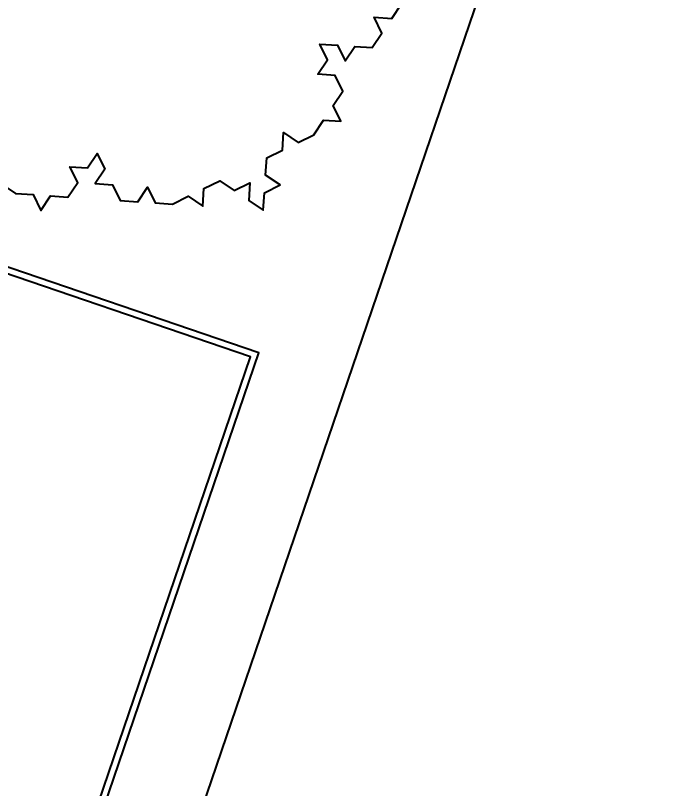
# Model space of a CAD drawing. Extents: x 0 to 336586, y 0 to 6284468.
# Drawn here: x 335300.31 to 335305.39, y 6277711.24 to 6277717.25 of the extents above; entities that cross this region are included whole.
import ezdxf

# ---------------------------------------------------------------- set-up
doc = ezdxf.new("R2010")
doc.units = 0
doc.header["$LTSCALE"] = 5
for name, color, linetype in [('GRILLA', 254, 'Continuous'), ('LINEA-EDIFICACION-URBANA', 21, 'Continuous'), ('PLANTA', 6, 'Continuous'), ('Prosan General Vegetación', 8, 'Continuous'), ('Prosan Pavimentación Vereda Existente Hatch', 8, 'Continuous'), ('Prosan Pavimentación Vereda Proyectada', 8, 'Continuous')]:
    doc.layers.add(name, color=color, linetype=linetype)
doc.styles.add('ROMANS', font='romans.shx', dxfattribs={"height": 1})
doc.dimstyles.new('GRILLA X 500', dxfattribs={"dimtxt": 0.5, "dimasz": 1.8, "dimexe": 1.25, "dimexo": 0.625, "dimtad": 0, "dimdec": 0, "dimtxsty": 'ROMANS', "dimblk": 'NONE', "dimcen": 2.5, "dimse1": 1, "dimse2": 1, "dimsd1": 1, "dimsd2": 1, "dimclrd": 256, "dimclrt": 256, "dimadec": 0, "dimazin": 0, "dimtfac": 1, "dimtdec": 0, "dimtmove": 0, "dimatfit": 3, "dimldrblk": 'NONE', "dimfxlon": 1, "dimtfill": 1, "dimlwd": -1, "dimarcsym": 2})

# ---------------------------------------------------------------- blocks, each defined once
blk = doc.blocks.new('PLANTA')
at = {"layer": 'Prosan Pavimentación Vereda Existente Hatch'}
h = blk.add_hatch(dxfattribs=at)
h.set_pattern_fill('ANSI32', color=256, scale=0.1, angle=56.15143, style=0)
h.set_pattern_definition([(101.1514259, (398815.0219, 6884201.1882), (-0.9345162955, -0.1842160236), []), (101.1514259, (398815.272, 6884201.5611), (-0.9345162955, -0.1842160236), [])])
edge = h.paths.add_edge_path()
edge.add_line((335794.73, 6282397.1374), (335794.407, 6282396.191))
edge.add_line((335794.407, 6282396.191), (335813.296, 6282389.7428))
edge.add_arc((335813.0699, 6282389.0803), 0.7, -18.84857, 71.15143, ccw=False)
edge.add_line((335813.7324, 6282388.8542), (335781.5871, 6282294.6898))
edge.add_line((335781.5871, 6282294.6898), (335782.5335, 6282294.3667))
edge.add_line((335782.5335, 6282294.3667), (335814.6787, 6282388.5311))
edge.add_arc((335813.0699, 6282389.0803), 1.7, 341.15143, 431.15143)
edge.add_line((335813.6191, 6282390.6892), (335794.73, 6282397.1374))
at = {"layer": 'LINEA-EDIFICACION-URBANA', "ltscale": 0.2}
blk.add_lwpolyline([(335793.9491, 6282396.4002), (335759.4616, 6282295.3746), (335731.0703, 6282305.0666), (335735.254, 6282317.3222), (335743.9134, 6282314.3661), (335747.6827, 6282325.4077), (335745.3453, 6282330.1681), (335752.0019, 6282349.6675), (335753.5887, 6282350.4467), (335770.9375, 6282401.2671), (335774.528, 6282403.03), (335793.9491, 6282396.4002)], dxfattribs=at)
at = {"layer": 'Prosan General Vegetación'}
blk.add_lwpolyline([(335789.79, 6282393.6413), (335789.9029, 6282393.5656), (335790.0384, 6282393.5564), (335790.0984, 6282393.4344), (335790.174, 6282393.5473), (335790.3096, 6282393.5381), (335790.3852, 6282393.651), (335790.3253, 6282393.773), (335790.4608, 6282393.7638), (335790.5368, 6282393.8766), (335790.5964, 6282393.7547), (335790.5208, 6282393.6418), (335790.6564, 6282393.633), (335790.7164, 6282393.5109), (335790.8519, 6282393.5018), (335790.9276, 6282393.6146), (335790.9875, 6282393.4926), (335791.123, 6282393.4834), (335791.2451, 6282393.5434), (335791.358, 6282393.4677), (335791.3671, 6282393.6033), (335791.4892, 6282393.6632), (335791.602, 6282393.5876), (335791.724, 6282393.6471), (335791.7148, 6282393.5116), (335791.8276, 6282393.4359), (335791.8368, 6282393.5715), (335791.9585, 6282393.6315), (335791.8457, 6282393.7072), (335791.8548, 6282393.8427), (335791.9768, 6282393.9027), (335791.986, 6282394.0382), (335792.0989, 6282393.9626), (335792.2209, 6282394.0225), (335792.2966, 6282394.1354), (335792.4321, 6282394.1262), (335792.3722, 6282394.2482), (335792.4478, 6282394.3611), (335792.3879, 6282394.4831), (335792.2523, 6282394.492), (335792.3283, 6282394.6051), (335792.2683, 6282394.7268), (335792.404, 6282394.7179), (335792.4639, 6282394.5959), (335792.5395, 6282394.7088), (335792.6751, 6282394.6996), (335792.7507, 6282394.8125), (335792.6908, 6282394.9345), (335792.8264, 6282394.9253), (335792.902, 6282395.0382)], dxfattribs=at)
at = {"layer": 'Prosan Pavimentación Vereda Proyectada'}
for points in [[(335773.1193, 6282360.4519), (335771.0601, 6282361.1549), (335779.5083, 6282385.9026), (335788.4989, 6282382.8335), (335791.7295, 6282392.2972), (335782.739, 6282395.3664), (335784.2251, 6282399.7197), (335793.9491, 6282396.4002)], [(335773.1354, 6282360.4992), (335771.1235, 6282361.1861), (335779.5395, 6282385.8391), (335788.53, 6282382.77), (335791.793, 6282392.3284), (335782.8025, 6282395.3975), (335784.2563, 6282399.6562), (335793.9329, 6282396.3529)]]:
    blk.add_lwpolyline(points, dxfattribs=at)
blk = doc.blocks.new('*D439')
at = {"layer": 'Defpoints', "color": 0, "ltscale": 0.5, "transparency": 16777216}
for p in [(335301.7894, 6277932.1981), (335300, 6277899.168), (0, 0)]:
    blk.add_point(p, dxfattribs=at)
at = {"layer": 'GRILLA', "ltscale": 0.5, "transparency": 16777216, "insert": (335301.7894, 6277936.6326), "char_height": 1, "attachment_point": 5, "rotation": 90, "style": 'ROMANS', "bg_fill": 3, "box_fill_scale": 1.1, "bg_fill_color": 256, "bg_fill_true_color": 13158600, "bg_fill_transparency": 0}
blk.add_mtext('X-335300', dxfattribs=at)
blk = doc.blocks.new('_None')
blk = doc.blocks.new('*D440')
at = {"layer": 'Defpoints', "color": 0, "ltscale": 0.5, "transparency": 16777216}
for p in [(335402.3497, 6277986.7332), (335398.5975, 6277900), (0, 0)]:
    blk.add_point(p, dxfattribs=at)
at = {"layer": 'GRILLA', "ltscale": 0.5, "transparency": 16777216, "insert": (335402.3497, 6277991.1439), "char_height": 1, "attachment_point": 5, "rotation": 90, "style": 'ROMANS', "bg_fill": 3, "box_fill_scale": 1.1, "bg_fill_color": 256, "bg_fill_true_color": 13158600, "bg_fill_transparency": 0}
blk.add_mtext('X-335399', dxfattribs=at)

msp = doc.modelspace()

# ---------------------------------------------------------------- block references
at = {"layer": 'PLANTA'}
msp.add_blockref('PLANTA', (-489.5944, -4677.6966), dxfattribs=at)

# ---------------------------------------------------------------- next in the draw order: dimensions: what is measured, and where the dimension line sits
at = {"layer": 'GRILLA', "ltscale": 0.5}
dim = msp.add_ordinate_dim(feature_location=(335300, 6277899.168), offset=(1.7894, 33.0301), dtype=1, origin=(0, 0), dimstyle='GRILLA X 500', override={"dimpost": 'X-<>', "dimsah": 1}, dxfattribs=at)
dim.commit()
dim.dimension.update_dxf_attribs({"geometry": '*D439', "text_midpoint": (335301.7894, 6277936.6326)})

# ---------------------------------------------------------------- next in the draw order: dimensions: what is measured, and where the dimension line sits
dim = msp.add_ordinate_dim(feature_location=(335398.5975, 6277900), offset=(3.7522, 86.7332), dtype=1, origin=(0, 0), dimstyle='GRILLA X 500', override={"dimpost": 'X-<>', "dimsah": 1}, dxfattribs=at)
dim.commit()
dim.dimension.update_dxf_attribs({"geometry": '*D440', "text_midpoint": (335402.3497, 6277991.1439)})

doc.saveas('drawing.dxf')
